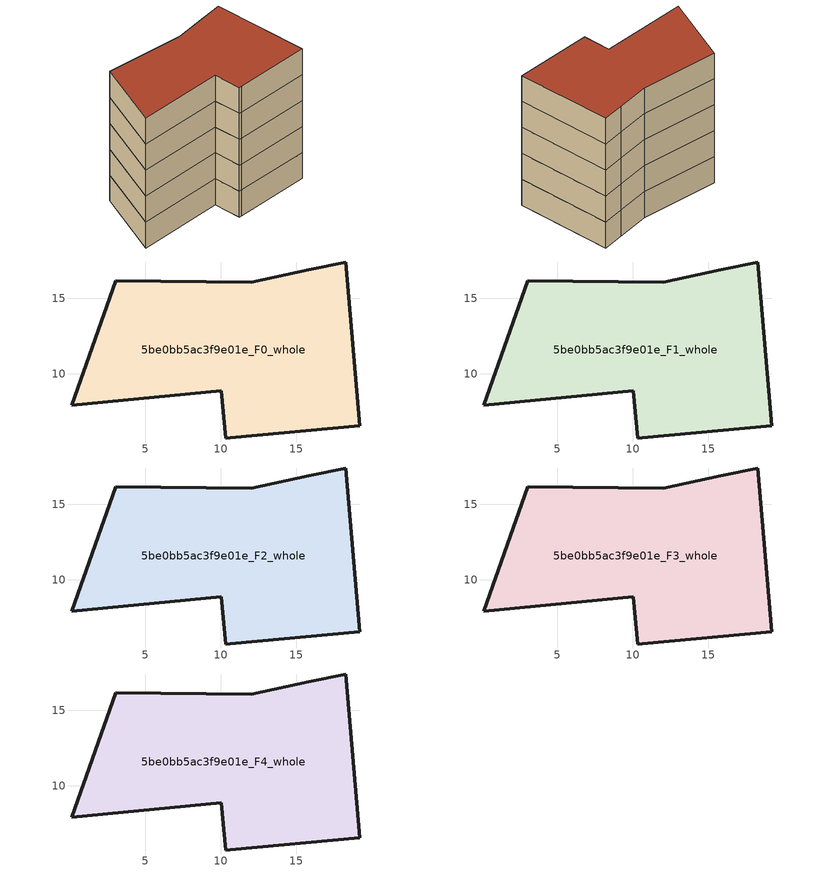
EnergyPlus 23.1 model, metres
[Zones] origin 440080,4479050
5be0bb5ac3f9e01e_F0_whole
 floor ground (EU_floor_Construction): 18.27,17.41 19.21,6.56 10.61,5.75 10.32,5.74 10.04,8.86 0.11,7.91 3.03,16.18 12,16.08 15.82,16.89 z0
 wall outside (EU_wall_Construction): 3.03,16.18 0.11,7.91 10.04,8.86 10.32,5.74 10.61,5.75 19.21,6.56 18.27,17.41 15.82,16.89 12,16.08 3.03,16.18 z0:3
5be0bb5ac3f9e01e_F1_whole
 floor to 5be0bb5ac3f9e01e_F0_whole (EU_floor_Construction): 18.27,17.41 19.21,6.56 10.61,5.75 10.32,5.74 10.04,8.86 0.11,7.91 3.03,16.18 12,16.08 15.82,16.89 z3
 wall outside (EU_wall_Construction): 3.03,16.18 0.11,7.91 10.04,8.86 10.32,5.74 10.61,5.75 19.21,6.56 18.27,17.41 15.82,16.89 12,16.08 3.03,16.18 z3:6
5be0bb5ac3f9e01e_F2_whole
 floor to 5be0bb5ac3f9e01e_F1_whole (EU_floor_Construction): 18.27,17.41 19.21,6.56 10.61,5.75 10.32,5.74 10.04,8.86 0.11,7.91 3.03,16.18 12,16.08 15.82,16.89 z6
 wall outside (EU_wall_Construction): 3.03,16.18 0.11,7.91 10.04,8.86 10.32,5.74 10.61,5.75 19.21,6.56 18.27,17.41 15.82,16.89 12,16.08 3.03,16.18 z6:9
5be0bb5ac3f9e01e_F3_whole
 floor to 5be0bb5ac3f9e01e_F2_whole (EU_floor_Construction): 18.27,17.41 19.21,6.56 10.61,5.75 10.32,5.74 10.04,8.86 0.11,7.91 3.03,16.18 12,16.08 15.82,16.89 z9
 wall outside (EU_wall_Construction): 3.03,16.18 0.11,7.91 10.04,8.86 10.32,5.74 10.61,5.75 19.21,6.56 18.27,17.41 15.82,16.89 12,16.08 3.03,16.18 z9:12
5be0bb5ac3f9e01e_F4_whole
 floor to 5be0bb5ac3f9e01e_F3_whole (EU_floor_Construction): 18.27,17.41 19.21,6.56 10.61,5.75 10.32,5.74 10.04,8.86 0.11,7.91 3.03,16.18 12,16.08 15.82,16.89 z12
 wall outside (EU_wall_Construction): 3.03,16.18 0.11,7.91 10.04,8.86 10.32,5.74 10.61,5.75 19.21,6.56 18.27,17.41 15.82,16.89 12,16.08 3.03,16.18 z12:15
 roof outside (EU_roof_Construction): 19.21,6.56 18.27,17.41 15.82,16.89 12,16.08 3.03,16.18 0.11,7.91 10.04,8.86 10.32,5.74 10.61,5.75 z15
[Building]
EU S2 Campaign: North Axis=0; Terrain=City; Solar Distribution=FullExterior
[Site:Location]
Madrid: Latitude=40.5; Longitude=-3.5; Time Zone=1; Elevation=609
[SizingPeriod:WeatherFileDays]
AnnualSizingPeriod: Begin Month=1; Begin Day of Month=1; End Month=12; End Day of Month=31; Day of Week for Start Day=Monday; Use Weather File Daylight Saving Period=No; Use Weather File Rain and Snow Indicators=No
[MATERIAL]
EU_InternalMass_Material: Roughness=MediumRough; Thickness=0.1; Conductivity=1; Density=1800; Specific Heat=900; Thermal Absorptance=0.9; Solar Absorptance=0.7; Visible Absorptance=0.7
[MATERIAL:NOMASS] Roughness=MediumRough; Thermal Absorptance=0.9; Solar Absorptance=0.7; Visible Absorptance=0.7
Name | Thermal Resistance
EU_wall_NoMass | 0.609216
EU_roof_NoMass | 0.513268
EU_floor_NoMass | 0.568163
[CONSTRUCTION]
EU_wall_Construction: EU_wall_NoMass
EU_roof_Construction: EU_roof_NoMass
EU_floor_Construction: EU_floor_NoMass
EU_InternalMass_Construction: EU_InternalMass_Material
[ZONE] Type=1; Multiplier=1; Ceiling Height=autocalculate; Volume=468.658; Floor Area=autocalculate; Part of Total Floor Area=Yes
5be0bb5ac3f9e01e_F0_whole; 5be0bb5ac3f9e01e_F1_whole; 5be0bb5ac3f9e01e_F2_whole; 5be0bb5ac3f9e01e_F3_whole; 5be0bb5ac3f9e01e_F4_whole
[INTERNALMASS] Construction=EU_InternalMass_Construction; Surface Area=156.219
Name | Zone or ZoneList
5be0bb5ac3f9e01e_F0_whole_EU_InternalMass | 5be0bb5ac3f9e01e_F0_whole
5be0bb5ac3f9e01e_F1_whole_EU_InternalMass | 5be0bb5ac3f9e01e_F1_whole
5be0bb5ac3f9e01e_F2_whole_EU_InternalMass | 5be0bb5ac3f9e01e_F2_whole
5be0bb5ac3f9e01e_F3_whole_EU_InternalMass | 5be0bb5ac3f9e01e_F3_whole
5be0bb5ac3f9e01e_F4_whole_EU_InternalMass | 5be0bb5ac3f9e01e_F4_whole
[OTHEREQUIPMENT] Fuel Type=Electricity; Design Level Calculation Method=Watts/Area; Power per Zone Floor Area=1; Fraction Latent=0; Fraction Radiant=0; Fraction Lost=0; Carbon Dioxide Generation Rate=0; EndUse Subcategory=EU_Step8_InternalGains
Name | Zone or ZoneList or Space or SpaceList | Schedule
EU_Step8_InternalGain_5be0bb5ac3f9e01e_F0_whole_f000 | 5be0bb5ac3f9e01e_F0_whole | EU_Step8_GainSchedule_5be0bb5ac3f9e01e_F0_whole_f000
EU_Step8_InternalGain_5be0bb5ac3f9e01e_F1_whole_f000 | 5be0bb5ac3f9e01e_F1_whole | EU_Step8_GainSchedule_5be0bb5ac3f9e01e_F1_whole_f000
EU_Step8_InternalGain_5be0bb5ac3f9e01e_F2_whole_f000 | 5be0bb5ac3f9e01e_F2_whole | EU_Step8_GainSchedule_5be0bb5ac3f9e01e_F2_whole_f000
EU_Step8_InternalGain_5be0bb5ac3f9e01e_F3_whole_f000 | 5be0bb5ac3f9e01e_F3_whole | EU_Step8_GainSchedule_5be0bb5ac3f9e01e_F3_whole_f000
EU_Step8_InternalGain_5be0bb5ac3f9e01e_F4_whole_f000 | 5be0bb5ac3f9e01e_F4_whole | EU_Step8_GainSchedule_5be0bb5ac3f9e01e_F4_whole_f000
[ZONEVENTILATION:DESIGNFLOWRATE] Schedule=EU_AlwaysOn; Design Flow Rate Calculation Method=AirChanges/Hour; Air Changes per Hour=0.752966; Ventilation Type=Natural; Fan Pressure Rise=0; Fan Total Efficiency=1; Constant Term Coefficient=1; Temperature Term Coefficient=0; Velocity Term Coefficient=0; Velocity Squared Term Coefficient=0; Minimum Indoor Temperature=-100; Maximum Indoor Temperature=100; Delta Temperature=-100; Minimum Outdoor Temperature=-100; Maximum Outdoor Temperature=100; Maximum Wind Speed=40
Name | Zone or ZoneList or Space or SpaceList
EU_ConstantAir_5be0bb5ac3f9e01e_F0_whole | 5be0bb5ac3f9e01e_F0_whole
EU_ConstantAir_5be0bb5ac3f9e01e_F1_whole | 5be0bb5ac3f9e01e_F1_whole
EU_ConstantAir_5be0bb5ac3f9e01e_F2_whole | 5be0bb5ac3f9e01e_F2_whole
EU_ConstantAir_5be0bb5ac3f9e01e_F3_whole | 5be0bb5ac3f9e01e_F3_whole
EU_ConstantAir_5be0bb5ac3f9e01e_F4_whole | 5be0bb5ac3f9e01e_F4_whole
[HVACTEMPLATE:THERMOSTAT] Constant Heating Setpoint=20; Constant Cooling Setpoint=50
EU_HeatOnly_5be0bb5ac3f9e01e_F0_whole; EU_HeatOnly_5be0bb5ac3f9e01e_F1_whole; EU_HeatOnly_5be0bb5ac3f9e01e_F2_whole; EU_HeatOnly_5be0bb5ac3f9e01e_F3_whole; EU_HeatOnly_5be0bb5ac3f9e01e_F4_whole
[HVACTEMPLATE:ZONE:IDEALLOADSAIRSYSTEM] System Availability Schedule=EU_AlwaysOn; Maximum Heating Supply Air Temperature=50; Minimum Cooling Supply Air Temperature=13; Maximum Heating Supply Air Humidity Ratio=0.0156; Minimum Cooling Supply Air Humidity Ratio=0.0077; Heating Limit=NoLimit; Cooling Limit=NoLimit; Heating Availability Schedule=EU_AlwaysOn; Cooling Availability Schedule=EU_CoolingOff; Dehumidification Control Type=ConstantSensibleHeatRatio; Cooling Sensible Heat Ratio=0.7; Dehumidification Setpoint=60; Humidification Control Type=None; Humidification Setpoint=30; Outdoor Air Method=None; Outdoor Air Flow Rate per Person=0.00944; Outdoor Air Flow Rate per Zone Floor Area=0; Outdoor Air Flow Rate per Zone=0; Demand Controlled Ventilation Type=None; Outdoor Air Economizer Type=NoEconomizer; Heat Recovery Type=None; Sensible Heat Recovery Effectiveness=0.7; Latent Heat Recovery Effectiveness=0.65
Name | Template Thermostat
5be0bb5ac3f9e01e_F0_whole | EU_HeatOnly_5be0bb5ac3f9e01e_F0_whole
5be0bb5ac3f9e01e_F1_whole | EU_HeatOnly_5be0bb5ac3f9e01e_F1_whole
5be0bb5ac3f9e01e_F2_whole | EU_HeatOnly_5be0bb5ac3f9e01e_F2_whole
5be0bb5ac3f9e01e_F3_whole | EU_HeatOnly_5be0bb5ac3f9e01e_F3_whole
5be0bb5ac3f9e01e_F4_whole | EU_HeatOnly_5be0bb5ac3f9e01e_F4_whole
[SIZING:ZONE] Zone Cooling Design Supply Air Temperature Input Method=SupplyAirTemperature; Zone Cooling Design Supply Air Temperature=13; Zone Heating Design Supply Air Temperature Input Method=SupplyAirTemperature; Zone Heating Design Supply Air Temperature=50; Zone Cooling Design Supply Air Humidity Ratio=0.008; Zone Heating Design Supply Air Humidity Ratio=0.008; Cooling Design Air Flow Method=DesignDay; Cooling Design Air Flow Rate=0; Cooling Minimum Air Flow per Zone Floor Area=0.000762; Cooling Minimum Air Flow=0; Cooling Minimum Air Flow Fraction=0.2; Heating Design Air Flow Method=DesignDay; Heating Design Air Flow Rate=0; Heating Maximum Air Flow per Zone Floor Area=0.002032; Heating Maximum Air Flow=0.141576; Heating Maximum Air Flow Fraction=0.3; Account for Dedicated Outdoor Air System=No; Dedicated Outdoor Air System Control Strategy=NeutralSupplyAir; Dedicated Outdoor Air Low Setpoint Temperature for Design=autosize; Dedicated Outdoor Air High Setpoint Temperature for Design=autosize; Zone Load Sizing Method=Sensible Load Only No Latent Load; Zone Latent Cooling Design Supply Air Humidity Ratio Input Method=HumidityRatioDifference; Zone Cooling Design Supply Air Humidity Ratio Difference=0.005; Zone Latent Heating Design Supply Air Humidity Ratio Input Method=HumidityRatioDifference; Zone Humidification Design Supply Air Humidity Ratio Difference=0.005
5be0bb5ac3f9e01e_F0_whole; 5be0bb5ac3f9e01e_F1_whole; 5be0bb5ac3f9e01e_F2_whole; 5be0bb5ac3f9e01e_F3_whole; 5be0bb5ac3f9e01e_F4_whole
[SCHEDULE:CONSTANT]
Name | Hourly Value
EU_AlwaysOn | 1
EU_CoolingOff | 0
[SCHEDULE:FILE] Column Number=1; Rows to Skip at Top=0; Number of Hours of Data=8760; Column Separator=Comma; Interpolate to Timestep=No; Minutes per Item=60; Adjust Schedule for Daylight Savings=Yes
Name | File
EU_Step8_GainSchedule_5be0bb5ac3f9e01e_F0_whole_f000 | C:\Users\o_iseri\Desktop\OpenUBEM\openubem\outputs\eu_evidence\EU-11\ES-MAD-BERRUGUETE\idfs\5be0bb5ac3f9e01e\5be0bb5ac3f9e01e_F0_whole_f000_gain.csv
EU_Step8_GainSchedule_5be0bb5ac3f9e01e_F1_whole_f000 | C:\Users\o_iseri\Desktop\OpenUBEM\openubem\outputs\eu_evidence\EU-11\ES-MAD-BERRUGUETE\idfs\5be0bb5ac3f9e01e\5be0bb5ac3f9e01e_F1_whole_f000_gain.csv
EU_Step8_GainSchedule_5be0bb5ac3f9e01e_F2_whole_f000 | C:\Users\o_iseri\Desktop\OpenUBEM\openubem\outputs\eu_evidence\EU-11\ES-MAD-BERRUGUETE\idfs\5be0bb5ac3f9e01e\5be0bb5ac3f9e01e_F2_whole_f000_gain.csv
EU_Step8_GainSchedule_5be0bb5ac3f9e01e_F3_whole_f000 | C:\Users\o_iseri\Desktop\OpenUBEM\openubem\outputs\eu_evidence\EU-11\ES-MAD-BERRUGUETE\idfs\5be0bb5ac3f9e01e\5be0bb5ac3f9e01e_F3_whole_f000_gain.csv
EU_Step8_GainSchedule_5be0bb5ac3f9e01e_F4_whole_f000 | C:\Users\o_iseri\Desktop\OpenUBEM\openubem\outputs\eu_evidence\EU-11\ES-MAD-BERRUGUETE\idfs\5be0bb5ac3f9e01e\5be0bb5ac3f9e01e_F4_whole_f000_gain.csv
